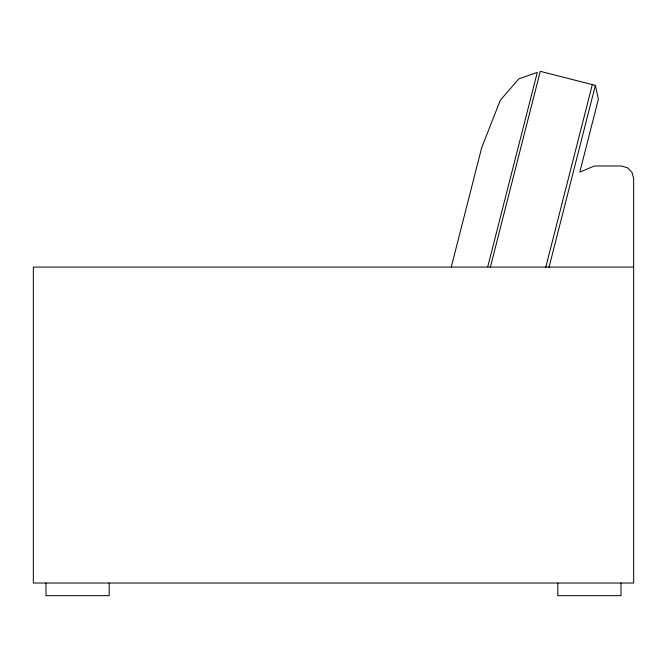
<?xml version="1.0" encoding="UTF-8"?>
<svg xmlns="http://www.w3.org/2000/svg" width="667" height="667" viewBox="0 0 667 667"><rect width="100%" height="100%" fill="white"/><g stroke="black" fill="none" stroke-linecap="round" stroke-linejoin="round"><path stroke-width="1" d="M451.284 266.975L481.682 147.699L500.292 100.275L518.784 78.906L537.294 72.386L487.76 266.717M490.312 267.367L540.278 71.336L595.381 85.384L598.382 99.191L579.806 172.094L594.405 165.975L621.01 165.975L627.33 167.667L631.957 172.294L633.65 178.614L633.65 583.025L33.35 583.025L33.35 267.075L633.65 267.075M545.748 267.342L592.321 84.609M548.999 267.367L595.381 85.384M621.01 583.025L621.01 595.664L557.82 595.664L557.82 583.025M109.18 583.025L109.18 595.664L45.99 595.664L45.99 583.025"/></g></svg>
